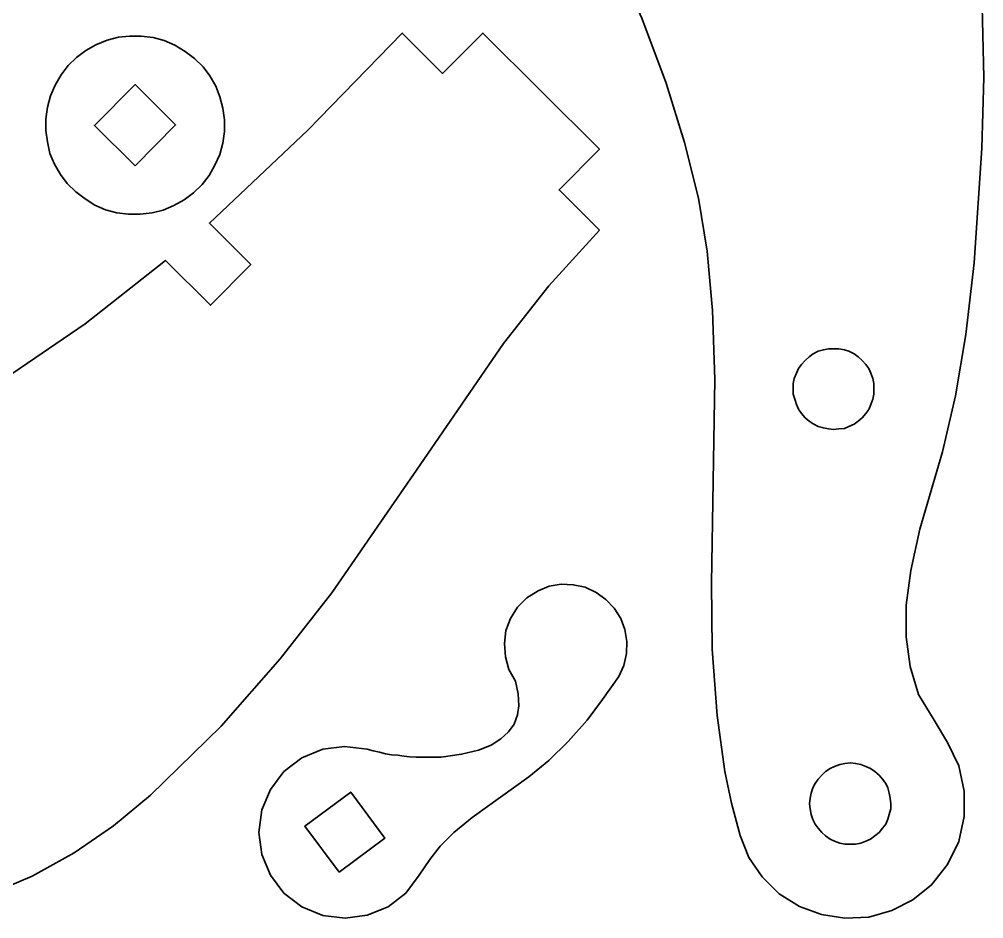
# Model space of a CAD drawing. Header units: centimetres. Extents: x -9.7 to 9.7, y -8.7 to 8.7.
# Drawn here: x 4.32 to 9.38, y -8.7 to -3.98 of the extents above; entities that cross this region are included whole.
import ezdxf

# ---------------------------------------------------------------- set-up
doc = ezdxf.new("R2010")
doc.units = ezdxf.units.CM
doc.header["$MEASUREMENT"] = 0
doc.layers.add('layer 1', color=7, linetype='Continuous')

msp = doc.modelspace()

# ---------------------------------------------------------------- linework, layer by layer
at = {"layer": 'layer 1', "color": 250, "lineweight": 35}
for points, knots in [([(7.9319, -5.19593), (7.9319, -5.19593), (7.88635, -4.91724), (7.88635, -4.91724), (7.88635, -4.91724), (7.88635, -4.91724), (7.81399, -4.62515), (7.81399, -4.62515), (7.81399, -4.62515), (7.81399, -4.62515), (7.71753, -4.31431), (7.71753, -4.31431), (7.71753, -4.31431), (7.71753, -4.31431), (7.5889, -3.97398), (7.5889, -3.97398), (7.5889, -3.97398), (7.5889, -3.97398), (7.4174, -3.59347), (7.4174, -3.59347), (7.4174, -3.59347), (7.4174, -3.59347), (7.20838, -3.18348), (7.20838, -3.18348), (7.20838, -3.18348), (7.20838, -3.18348), (6.93773, -2.69846), (6.93773, -2.69846), (6.93773, -2.69846), (6.93773, -2.69846), (6.61617, -2.17056), (6.61617, -2.17056), (6.61617, -2.17056), (6.61617, -2.17056), (6.81179, -1.97494), (6.81179, -1.97494), (6.81179, -1.97494), (6.81179, -1.97494), (6.59741, -1.76323), (6.59741, -1.76323), (6.59741, -1.76323), (6.59741, -1.76323), (6.45271, -1.90794), (6.45271, -1.90794), (6.45271, -1.90794), (6.45271, -1.90794), (6.375, -1.81951), (6.375, -1.81951), (6.375, -1.81951), (6.375, -1.81951), (6.29728, -1.72841), (6.29728, -1.72841), (6.29728, -1.72841), (6.29728, -1.72841), (6.21957, -1.64265), (6.21957, -1.64265), (6.21957, -1.64265), (6.21957, -1.64265), (6.1365, -1.55423), (6.1365, -1.55423), (6.1365, -1.55423), (6.1365, -1.55423), (6.05611, -1.46848), (6.05611, -1.46848), (6.05611, -1.46848), (6.05611, -1.46848), (5.97304, -1.3854), (5.97304, -1.3854), (5.97304, -1.3854), (5.97304, -1.3854), (5.88729, -1.30233), (5.88729, -1.30233), (5.88729, -1.30233), (5.88729, -1.30233), (5.80154, -1.21926), (5.80154, -1.21926), (5.80154, -1.21926), (5.80154, -1.21926), (5.71579, -1.13887), (5.71579, -1.13887), (5.71579, -1.13887), (5.71579, -1.13887), (5.62736, -1.05848), (5.62736, -1.05848), (5.62736, -1.05848), (5.62736, -1.05848), (5.53893, -0.98076), (5.53893, -0.98076), (5.53893, -0.98076), (5.53893, -0.98076), (5.44782, -0.90574), (5.44782, -0.90574), (5.44782, -0.90574), (5.44782, -0.90574), (5.6622, -0.69136), (5.6622, -0.69136), (5.6622, -0.69136), (5.6622, -0.69136), (5.44782, -0.47966), (5.44782, -0.47966), (5.44782, -0.47966), (5.44782, -0.47966), (5.74795, -0.17954), (5.74795, -0.17954), (5.74795, -0.17954), (5.74795, -0.17954), (5.95964, -0.39391), (5.95964, -0.39391), (5.95964, -0.39391), (5.95964, -0.39391), (6.17402, -0.17954), (6.17402, -0.17954), (6.17402, -0.17954), (6.17402, -0.17954), (6.23297, -0.24385), (6.23297, -0.24385), (6.23297, -0.24385), (6.23297, -0.24385), (6.29192, -0.30815), (6.29192, -0.30815), (6.29192, -0.30815), (6.29192, -0.30815), (6.35624, -0.36711), (6.35624, -0.36711), (6.35624, -0.36711), (6.35624, -0.36711), (6.42055, -0.42606), (6.42055, -0.42606), (6.42055, -0.42606), (6.42055, -0.42606), (6.48754, -0.48503), (6.48754, -0.48503), (6.48754, -0.48503), (6.48754, -0.48503), (6.55454, -0.53861), (6.55454, -0.53861), (6.55454, -0.53861), (6.55454, -0.53861), (6.62421, -0.5922), (6.62421, -0.5922), (6.62421, -0.5922), (6.62421, -0.5922), (6.69388, -0.64312), (6.69388, -0.64312), (6.69388, -0.64312), (6.69388, -0.64312), (6.76623, -0.69136), (6.76623, -0.69136), (6.76623, -0.69136), (6.76623, -0.69136), (6.84126, -0.7396), (6.84126, -0.7396), (6.84126, -0.7396), (6.84126, -0.7396), (6.91629, -0.78246), (6.91629, -0.78246), (6.91629, -0.78246), (6.91629, -0.78246), (6.99133, -0.82535), (6.99133, -0.82535), (6.99133, -0.82535), (6.99133, -0.82535), (7.14675, -0.90842), (7.14675, -0.90842), (7.14675, -0.90842), (7.14675, -0.90842), (7.3906, -1.0558), (7.3906, -1.0558), (7.3906, -1.0558), (7.3906, -1.0558), (7.5621, -1.18174), (7.5621, -1.18174), (7.5621, -1.18174), (7.5621, -1.18174), (9.09221, -2.71185), (9.09221, -2.71185), (9.09221, -2.71185), (9.09221, -2.71185), (9.17528, -2.90479), (9.17528, -2.90479), (9.17528, -2.90479), (9.17528, -2.90479), (9.24495, -3.1004), (9.24495, -3.1004), (9.24495, -3.1004), (9.24495, -3.1004), (9.30391, -3.3389), (9.30391, -3.3389), (9.30391, -3.3389), (9.30391, -3.3389), (9.34946, -3.60687), (9.34946, -3.60687), (9.34946, -3.60687), (9.34946, -3.60687), (9.37626, -3.91236), (9.37626, -3.91236), (9.37626, -3.91236), (9.37626, -3.91236), (9.3843, -4.28483), (9.3843, -4.28483), (9.3843, -4.28483), (9.3843, -4.28483), (9.37358, -4.65463), (9.37358, -4.65463), (9.37358, -4.65463), (9.37358, -4.65463), (9.33338, -5.25756), (9.33338, -5.25756), (9.33338, -5.25756), (9.33338, -5.25756), (9.29051, -5.63273), (9.29051, -5.63273), (9.29051, -5.63273), (9.29051, -5.63273), (9.23691, -5.95428), (9.23691, -5.95428), (9.23691, -5.95428), (9.23691, -5.95428), (9.16724, -6.24906), (9.16724, -6.24906), (9.16724, -6.24906), (9.16724, -6.24906), (9.04934, -6.65368), (9.04934, -6.65368), (9.04934, -6.65368), (9.04934, -6.65368), (9.0011, -6.87074), (9.0011, -6.87074), (9.0011, -6.87074), (9.0011, -6.87074), (8.97698, -7.05296), (8.97698, -7.05296), (8.97698, -7.05296), (8.97698, -7.05296), (8.97698, -7.2191), (8.97698, -7.2191), (8.97698, -7.2191), (8.97698, -7.2191), (8.99842, -7.37452), (8.99842, -7.37452), (8.99842, -7.37452), (8.99842, -7.37452), (9.0413, -7.52191), (9.0413, -7.52191), (9.0413, -7.52191), (9.0413, -7.52191), (9.12437, -7.65589), (9.12437, -7.65589), (9.12437, -7.65589), (9.12437, -7.65589), (9.19404, -7.7738), (9.19404, -7.7738), (9.19404, -7.7738), (9.19404, -7.7738), (9.25299, -7.89706), (9.25299, -7.89706), (9.25299, -7.89706), (9.25299, -7.89706), (9.28247, -8.02837), (9.28247, -8.02837), (9.28247, -8.02837), (9.28247, -8.02837), (9.28247, -8.16236), (9.28247, -8.16236), (9.28247, -8.16236), (9.28247, -8.16236), (9.25299, -8.29366), (9.25299, -8.29366), (9.25299, -8.29366), (9.25299, -8.29366), (9.19404, -8.41425), (9.19404, -8.41425), (9.19404, -8.41425), (9.19404, -8.41425), (9.11097, -8.52144), (9.11097, -8.52144), (9.11097, -8.52144), (9.11097, -8.52144), (9.01182, -8.59915), (9.01182, -8.59915), (9.01182, -8.59915), (9.01182, -8.59915), (8.90195, -8.65542), (8.90195, -8.65542), (8.90195, -8.65542), (8.90195, -8.65542), (8.78137, -8.69026), (8.78137, -8.69026), (8.78137, -8.69026), (8.78137, -8.69026), (8.65542, -8.69562), (8.65542, -8.69562), (8.65542, -8.69562), (8.65542, -8.69562), (8.53215, -8.67686), (8.53215, -8.67686), (8.53215, -8.67686), (8.53215, -8.67686), (8.41693, -8.63398), (8.41693, -8.63398), (8.41693, -8.63398), (8.41693, -8.63398), (8.30974, -8.56699), (8.30974, -8.56699), (8.30974, -8.56699), (8.30974, -8.56699), (8.22131, -8.47856), (8.22131, -8.47856), (8.22131, -8.47856), (8.22131, -8.47856), (8.15164, -8.37673), (8.15164, -8.37673), (8.15164, -8.37673), (8.15164, -8.37673), (8.10608, -8.2615), (8.10608, -8.2615), (8.10608, -8.2615), (8.10608, -8.2615), (8.06053, -8.09268), (8.06053, -8.09268), (8.06053, -8.09268), (8.06053, -8.09268), (8.02569, -7.92654), (8.02569, -7.92654), (8.02569, -7.92654), (8.02569, -7.92654), (7.9855, -7.63177), (7.9855, -7.63177), (7.9855, -7.63177), (7.9855, -7.63177), (7.9587, -7.28342), (7.9587, -7.28342), (7.9587, -7.28342), (7.9587, -7.28342), (7.95602, -6.93773), (7.95602, -6.93773), (7.95602, -6.93773), (7.95602, -6.93773), (7.9721, -5.86853), (7.9721, -5.86853), (7.9721, -5.86853), (7.9721, -5.86853), (7.96138, -5.50677), (7.96138, -5.50677), (7.96138, -5.50677), (7.96138, -5.50677), (7.9319, -5.19593), (7.9319, -5.19593)], [0, 0, 0, 0, 0.0113636, 0.0113636, 0.0113636, 0.0113636, 0.0227273, 0.0227273, 0.0227273, 0.0227273, 0.0340909, 0.0340909, 0.0340909, 0.0340909, 0.0454545, 0.0454545, 0.0454545, 0.0454545, 0.0568182, 0.0568182, 0.0568182, 0.0568182, 0.0681818, 0.0681818, 0.0681818, 0.0681818, 0.0795455, 0.0795455, 0.0795455, 0.0795455, 0.0909091, 0.0909091, 0.0909091, 0.0909091, 0.1022727, 0.1022727, 0.1022727, 0.1022727, 0.1136364, 0.1136364, 0.1136364, 0.1136364, 0.125, 0.125, 0.125, 0.125, 0.1363636, 0.1363636, 0.1363636, 0.1363636, 0.1477273, 0.1477273, 0.1477273, 0.1477273, 0.1590909, 0.1590909, 0.1590909, 0.1590909, 0.1704545, 0.1704545, 0.1704545, 0.1704545, 0.1818182, 0.1818182, 0.1818182, 0.1818182, 0.1931818, 0.1931818, 0.1931818, 0.1931818, 0.2045455, 0.2045455, 0.2045455, 0.2045455, 0.2159091, 0.2159091, 0.2159091, 0.2159091, 0.2272727, 0.2272727, 0.2272727, 0.2272727, 0.2386364, 0.2386364, 0.2386364, 0.2386364, 0.25, 0.25, 0.25, 0.25, 0.2613636, 0.2613636, 0.2613636, 0.2613636, 0.2727273, 0.2727273, 0.2727273, 0.2727273, 0.2840909, 0.2840909, 0.2840909, 0.2840909, 0.2954545, 0.2954545, 0.2954545, 0.2954545, 0.3068182, 0.3068182, 0.3068182, 0.3068182, 0.3181818, 0.3181818, 0.3181818, 0.3181818, 0.3295455, 0.3295455, 0.3295455, 0.3295455, 0.3409091, 0.3409091, 0.3409091, 0.3409091, 0.3522727, 0.3522727, 0.3522727, 0.3522727, 0.3636364, 0.3636364, 0.3636364, 0.3636364, 0.375, 0.375, 0.375, 0.375, 0.3863636, 0.3863636, 0.3863636, 0.3863636, 0.3977273, 0.3977273, 0.3977273, 0.3977273, 0.4090909, 0.4090909, 0.4090909, 0.4090909, 0.4204545, 0.4204545, 0.4204545, 0.4204545, 0.4318182, 0.4318182, 0.4318182, 0.4318182, 0.4431818, 0.4431818, 0.4431818, 0.4431818, 0.4545455, 0.4545455, 0.4545455, 0.4545455, 0.4659091, 0.4659091, 0.4659091, 0.4659091, 0.4772727, 0.4772727, 0.4772727, 0.4772727, 0.4886364, 0.4886364, 0.4886364, 0.4886364, 0.5, 0.5, 0.5, 0.5, 0.5113636, 0.5113636, 0.5113636, 0.5113636, 0.5227273, 0.5227273, 0.5227273, 0.5227273, 0.5340909, 0.5340909, 0.5340909, 0.5340909, 0.5454545, 0.5454545, 0.5454545, 0.5454545, 0.5568182, 0.5568182, 0.5568182, 0.5568182, 0.5681818, 0.5681818, 0.5681818, 0.5681818, 0.5795455, 0.5795455, 0.5795455, 0.5795455, 0.5909091, 0.5909091, 0.5909091, 0.5909091, 0.6022727, 0.6022727, 0.6022727, 0.6022727, 0.6136364, 0.6136364, 0.6136364, 0.6136364, 0.625, 0.625, 0.625, 0.625, 0.6363636, 0.6363636, 0.6363636, 0.6363636, 0.6477273, 0.6477273, 0.6477273, 0.6477273, 0.6590909, 0.6590909, 0.6590909, 0.6590909, 0.6704545, 0.6704545, 0.6704545, 0.6704545, 0.6818182, 0.6818182, 0.6818182, 0.6818182, 0.6931818, 0.6931818, 0.6931818, 0.6931818, 0.7045455, 0.7045455, 0.7045455, 0.7045455, 0.7159091, 0.7159091, 0.7159091, 0.7159091, 0.7272727, 0.7272727, 0.7272727, 0.7272727, 0.7386364, 0.7386364, 0.7386364, 0.7386364, 0.75, 0.75, 0.75, 0.75, 0.7613636, 0.7613636, 0.7613636, 0.7613636, 0.7727273, 0.7727273, 0.7727273, 0.7727273, 0.7840909, 0.7840909, 0.7840909, 0.7840909, 0.7954545, 0.7954545, 0.7954545, 0.7954545, 0.8068182, 0.8068182, 0.8068182, 0.8068182, 0.8181818, 0.8181818, 0.8181818, 0.8181818, 0.8295455, 0.8295455, 0.8295455, 0.8295455, 0.8409091, 0.8409091, 0.8409091, 0.8409091, 0.8522727, 0.8522727, 0.8522727, 0.8522727, 0.8636364, 0.8636364, 0.8636364, 0.8636364, 0.875, 0.875, 0.875, 0.875, 0.8863636, 0.8863636, 0.8863636, 0.8863636, 0.8977273, 0.8977273, 0.8977273, 0.8977273, 0.9090909, 0.9090909, 0.9090909, 0.9090909, 0.9204545, 0.9204545, 0.9204545, 0.9204545, 0.9318182, 0.9318182, 0.9318182, 0.9318182, 0.9431818, 0.9431818, 0.9431818, 0.9431818, 0.9545455, 0.9545455, 0.9545455, 0.9545455, 0.9659091, 0.9659091, 0.9659091, 0.9659091, 0.9772727, 0.9772727, 0.9772727, 0.9772727, 1, 1, 1, 1]), ([(0.44214, -6.81447), (0.44214, -6.81447), (0.9111, -6.75551), (0.9111, -6.75551), (0.9111, -6.75551), (0.9111, -6.75551), (1.38539, -6.7046), (1.38539, -6.7046), (1.38539, -6.7046), (1.38539, -6.7046), (1.85702, -6.651), (1.85702, -6.651), (1.85702, -6.651), (1.85702, -6.651), (2.33133, -6.57329), (2.33133, -6.57329), (2.33133, -6.57329), (2.33133, -6.57329), (2.90746, -6.43127), (2.90746, -6.43127), (2.90746, -6.43127), (2.90746, -6.43127), (3.21295, -6.33481), (3.21295, -6.33481), (3.21295, -6.33481), (3.21295, -6.33481), (3.53719, -6.21421), (3.53719, -6.21421), (3.53719, -6.21421), (3.53719, -6.21421), (3.92039, -6.04271), (3.92039, -6.04271), (3.92039, -6.04271), (3.92039, -6.04271), (4.28751, -5.83638), (4.28751, -5.83638), (4.28751, -5.83638), (4.28751, -5.83638), (4.66803, -5.57646), (4.66803, -5.57646), (4.66803, -5.57646), (4.66803, -5.57646), (5.08874, -5.24416), (5.08874, -5.24416), (5.08874, -5.24416), (5.08874, -5.24416), (5.32455, -5.47998), (5.32455, -5.47998), (5.32455, -5.47998), (5.32455, -5.47998), (5.53625, -5.2656), (5.53625, -5.2656), (5.53625, -5.2656), (5.53625, -5.2656), (5.31919, -5.04854), (5.31919, -5.04854), (5.31919, -5.04854), (5.31919, -5.04854), (5.83638, -4.56084), (5.83638, -4.56084), (5.83638, -4.56084), (5.83638, -4.56084), (6.33212, -4.0517), (6.33212, -4.0517), (6.33212, -4.0517), (6.33212, -4.0517), (6.54382, -4.26339), (6.54382, -4.26339), (6.54382, -4.26339), (6.54382, -4.26339), (6.75551, -4.0517), (6.75551, -4.0517), (6.75551, -4.0517), (6.75551, -4.0517), (7.36648, -4.65999), (7.36648, -4.65999), (7.36648, -4.65999), (7.36648, -4.65999), (7.15479, -4.87436), (7.15479, -4.87436), (7.15479, -4.87436), (7.15479, -4.87436), (7.36648, -5.08606), (7.36648, -5.08606), (7.36648, -5.08606), (7.36648, -5.08606), (7.10119, -5.37815), (7.10119, -5.37815), (7.10119, -5.37815), (7.10119, -5.37815), (6.8627, -5.68095), (6.8627, -5.68095), (6.8627, -5.68095), (6.8627, -5.68095), (6.42591, -6.31604), (6.42591, -6.31604), (6.42591, -6.31604), (6.42591, -6.31604), (5.96232, -6.98865), (5.96232, -6.98865), (5.96232, -6.98865), (5.96232, -6.98865), (5.69167, -7.33433), (5.69167, -7.33433), (5.69167, -7.33433), (5.69167, -7.33433), (5.38083, -7.68805), (5.38083, -7.68805), (5.38083, -7.68805), (5.38083, -7.68805), (5.01103, -8.04981), (5.01103, -8.04981), (5.01103, -8.04981), (5.01103, -8.04981), (4.81541, -8.21059), (4.81541, -8.21059), (4.81541, -8.21059), (4.81541, -8.21059), (4.60907, -8.35261), (4.60907, -8.35261), (4.60907, -8.35261), (4.60907, -8.35261), (4.38934, -8.47588), (4.38934, -8.47588), (4.38934, -8.47588), (4.38934, -8.47588), (4.15352, -8.57503), (4.15352, -8.57503), (4.15352, -8.57503), (4.15352, -8.57503), (3.89895, -8.64738), (3.89895, -8.64738), (3.89895, -8.64738), (3.89895, -8.64738), (3.62026, -8.68758), (3.62026, -8.68758), (3.62026, -8.68758), (3.62026, -8.68758), (3.36033, -8.6983), (3.36033, -8.6983), (3.36033, -8.6983), (3.36033, -8.6983), (3.11648, -8.6849), (3.11648, -8.6849), (3.11648, -8.6849), (3.11648, -8.6849), (2.88603, -8.65274), (2.88603, -8.65274), (2.88603, -8.65274), (2.88603, -8.65274), (2.66093, -8.60451), (2.66093, -8.60451), (2.66093, -8.60451), (2.66093, -8.60451), (2.21342, -8.47588), (2.21342, -8.47588), (2.21342, -8.47588), (2.21342, -8.47588), (1.74179, -8.32314), (1.74179, -8.32314), (1.74179, -8.32314), (1.74179, -8.32314), (0.99952, -8.08196), (0.99952, -8.08196), (0.99952, -8.08196), (0.99952, -8.08196), (0.64848, -8.00961), (0.64848, -8.00961), (0.64848, -8.00961), (0.64848, -8.00961), (0.5145, -7.99353), (0.5145, -7.99353), (0.5145, -7.99353), (0.5145, -7.99353), (0.39392, -7.99085), (0.39392, -7.99085), (0.39392, -7.99085), (0.39392, -7.99085), (0.276, -8.00961), (0.276, -8.00961), (0.276, -8.00961), (0.276, -8.00961), (0.15273, -8.04981), (0.15273, -8.04981), (0.15273, -8.04981), (0.15273, -8.04981), (-0.1581, -8.20523), (-0.1581, -8.20523), (-0.1581, -8.20523), (-0.1581, -8.20523), (-0.28405, -8.25347), (-0.28405, -8.25347), (-0.28405, -8.25347), (-0.28405, -8.25347), (-0.38052, -8.27758), (-0.38052, -8.27758), (-0.38052, -8.27758), (-0.38052, -8.27758), (-0.47967, -8.28026), (-0.47967, -8.28026), (-0.47967, -8.28026), (-0.47967, -8.28026), (-0.61365, -8.26686), (-0.61365, -8.26686), (-0.61365, -8.26686), (-0.61365, -8.26686), (-0.7396, -8.21059), (-0.7396, -8.21059), (-0.7396, -8.21059), (-0.7396, -8.21059), (-0.82535, -8.157), (-0.82535, -8.157), (-0.82535, -8.157), (-0.82535, -8.157), (-0.8977, -8.08732), (-0.8977, -8.08732), (-0.8977, -8.08732), (-0.8977, -8.08732), (-0.98345, -7.98014), (-0.98345, -7.98014), (-0.98345, -7.98014), (-0.98345, -7.98014), (-1.03168, -7.84883), (-1.03168, -7.84883), (-1.03168, -7.84883), (-1.03168, -7.84883), (-1.05312, -7.747), (-1.05312, -7.747), (-1.05312, -7.747), (-1.05312, -7.747), (-1.05312, -7.64517), (-1.05312, -7.64517), (-1.05312, -7.64517), (-1.05312, -7.64517), (-1.03436, -7.50583), (-1.03436, -7.50583), (-1.03436, -7.50583), (-1.03436, -7.50583), (-0.95397, -7.35041), (-0.95397, -7.35041), (-0.95397, -7.35041), (-0.95397, -7.35041), (-0.8709, -7.25394), (-0.8709, -7.25394), (-0.8709, -7.25394), (-0.8709, -7.25394), (-0.75568, -7.16819), (-0.75568, -7.16819), (-0.75568, -7.16819), (-0.75568, -7.16819), (-0.63241, -7.10387), (-0.63241, -7.10387), (-0.63241, -7.10387), (-0.63241, -7.10387), (-0.37516, -7.00205), (-0.37516, -7.00205), (-0.37516, -7.00205), (-0.37516, -7.00205), (-0.10451, -6.92165), (-0.10451, -6.92165), (-0.10451, -6.92165), (-0.10451, -6.92165), (0.16613, -6.86002), (0.16613, -6.86002), (0.16613, -6.86002), (0.16613, -6.86002), (0.44214, -6.81447), (0.44214, -6.81447)], [0, 0, 0, 0, 0.0147059, 0.0147059, 0.0147059, 0.0147059, 0.0294118, 0.0294118, 0.0294118, 0.0294118, 0.0441176, 0.0441176, 0.0441176, 0.0441176, 0.0588235, 0.0588235, 0.0588235, 0.0588235, 0.0735294, 0.0735294, 0.0735294, 0.0735294, 0.0882353, 0.0882353, 0.0882353, 0.0882353, 0.1029412, 0.1029412, 0.1029412, 0.1029412, 0.1176471, 0.1176471, 0.1176471, 0.1176471, 0.1323529, 0.1323529, 0.1323529, 0.1323529, 0.1470588, 0.1470588, 0.1470588, 0.1470588, 0.1617647, 0.1617647, 0.1617647, 0.1617647, 0.1764706, 0.1764706, 0.1764706, 0.1764706, 0.1911765, 0.1911765, 0.1911765, 0.1911765, 0.2058824, 0.2058824, 0.2058824, 0.2058824, 0.2205882, 0.2205882, 0.2205882, 0.2205882, 0.2352941, 0.2352941, 0.2352941, 0.2352941, 0.25, 0.25, 0.25, 0.25, 0.2647059, 0.2647059, 0.2647059, 0.2647059, 0.2794118, 0.2794118, 0.2794118, 0.2794118, 0.2941176, 0.2941176, 0.2941176, 0.2941176, 0.3088235, 0.3088235, 0.3088235, 0.3088235, 0.3235294, 0.3235294, 0.3235294, 0.3235294, 0.3382353, 0.3382353, 0.3382353, 0.3382353, 0.3529412, 0.3529412, 0.3529412, 0.3529412, 0.3676471, 0.3676471, 0.3676471, 0.3676471, 0.3823529, 0.3823529, 0.3823529, 0.3823529, 0.3970588, 0.3970588, 0.3970588, 0.3970588, 0.4117647, 0.4117647, 0.4117647, 0.4117647, 0.4264706, 0.4264706, 0.4264706, 0.4264706, 0.4411765, 0.4411765, 0.4411765, 0.4411765, 0.4558824, 0.4558824, 0.4558824, 0.4558824, 0.4705882, 0.4705882, 0.4705882, 0.4705882, 0.4852941, 0.4852941, 0.4852941, 0.4852941, 0.5, 0.5, 0.5, 0.5, 0.5147059, 0.5147059, 0.5147059, 0.5147059, 0.5294118, 0.5294118, 0.5294118, 0.5294118, 0.5441176, 0.5441176, 0.5441176, 0.5441176, 0.5588235, 0.5588235, 0.5588235, 0.5588235, 0.5735294, 0.5735294, 0.5735294, 0.5735294, 0.5882353, 0.5882353, 0.5882353, 0.5882353, 0.6029412, 0.6029412, 0.6029412, 0.6029412, 0.6176471, 0.6176471, 0.6176471, 0.6176471, 0.6323529, 0.6323529, 0.6323529, 0.6323529, 0.6470588, 0.6470588, 0.6470588, 0.6470588, 0.6617647, 0.6617647, 0.6617647, 0.6617647, 0.6764706, 0.6764706, 0.6764706, 0.6764706, 0.6911765, 0.6911765, 0.6911765, 0.6911765, 0.7058824, 0.7058824, 0.7058824, 0.7058824, 0.7205882, 0.7205882, 0.7205882, 0.7205882, 0.7352941, 0.7352941, 0.7352941, 0.7352941, 0.75, 0.75, 0.75, 0.75, 0.7647059, 0.7647059, 0.7647059, 0.7647059, 0.7794118, 0.7794118, 0.7794118, 0.7794118, 0.7941176, 0.7941176, 0.7941176, 0.7941176, 0.8088235, 0.8088235, 0.8088235, 0.8088235, 0.8235294, 0.8235294, 0.8235294, 0.8235294, 0.8382353, 0.8382353, 0.8382353, 0.8382353, 0.8529412, 0.8529412, 0.8529412, 0.8529412, 0.8676471, 0.8676471, 0.8676471, 0.8676471, 0.8823529, 0.8823529, 0.8823529, 0.8823529, 0.8970588, 0.8970588, 0.8970588, 0.8970588, 0.9117647, 0.9117647, 0.9117647, 0.9117647, 0.9264706, 0.9264706, 0.9264706, 0.9264706, 0.9411765, 0.9411765, 0.9411765, 0.9411765, 0.9558824, 0.9558824, 0.9558824, 0.9558824, 0.9705882, 0.9705882, 0.9705882, 0.9705882, 1, 1, 1, 1]), ([(5.39074, -4.44489), (5.39074, -4.44489), (5.39878, -4.50653), (5.39878, -4.50653), (5.39878, -4.50653), (5.39878, -4.50653), (5.39878, -4.56816), (5.39878, -4.56816), (5.39878, -4.56816), (5.39878, -4.56816), (5.39074, -4.62979), (5.39074, -4.62979), (5.39074, -4.62979), (5.39074, -4.62979), (5.37467, -4.68875), (5.37467, -4.68875), (5.37467, -4.68875), (5.37467, -4.68875), (5.34787, -4.74502), (5.34787, -4.74502), (5.34787, -4.74502), (5.34787, -4.74502), (5.31839, -4.79861), (5.31839, -4.79861), (5.31839, -4.79861), (5.31839, -4.79861), (5.28088, -4.84685), (5.28088, -4.84685), (5.28088, -4.84685), (5.28088, -4.84685), (5.23532, -4.88972), (5.23532, -4.88972), (5.23532, -4.88972), (5.23532, -4.88972), (5.18709, -4.92724), (5.18709, -4.92724), (5.18709, -4.92724), (5.18709, -4.92724), (5.13349, -4.95672), (5.13349, -4.95672), (5.13349, -4.95672), (5.13349, -4.95672), (5.07722, -4.98083), (5.07722, -4.98083), (5.07722, -4.98083), (5.07722, -4.98083), (5.01827, -4.99423), (5.01827, -4.99423), (5.01827, -4.99423), (5.01827, -4.99423), (4.95663, -5.00227), (4.95663, -5.00227), (4.95663, -5.00227), (4.95663, -5.00227), (4.895, -5.00227), (4.895, -5.00227), (4.895, -5.00227), (4.895, -5.00227), (4.83337, -4.99423), (4.83337, -4.99423), (4.83337, -4.99423), (4.83337, -4.99423), (4.77441, -4.97815), (4.77441, -4.97815), (4.77441, -4.97815), (4.77441, -4.97815), (4.71814, -4.95404), (4.71814, -4.95404), (4.71814, -4.95404), (4.71814, -4.95404), (4.66722, -4.92188), (4.66722, -4.92188), (4.66722, -4.92188), (4.66722, -4.92188), (4.61899, -4.88436), (4.61899, -4.88436), (4.61899, -4.88436), (4.61899, -4.88436), (4.57344, -4.84149), (4.57344, -4.84149), (4.57344, -4.84149), (4.57344, -4.84149), (4.5386, -4.79326), (4.5386, -4.79326), (4.5386, -4.79326), (4.5386, -4.79326), (4.50644, -4.73966), (4.50644, -4.73966), (4.50644, -4.73966), (4.50644, -4.73966), (4.48233, -4.68339), (4.48233, -4.68339), (4.48233, -4.68339), (4.48233, -4.68339), (4.46893, -4.62175), (4.46893, -4.62175), (4.46893, -4.62175), (4.46893, -4.62175), (4.46089, -4.5628), (4.46089, -4.5628), (4.46089, -4.5628), (4.46089, -4.5628), (4.46089, -4.50117), (4.46089, -4.50117), (4.46089, -4.50117), (4.46089, -4.50117), (4.46893, -4.43953), (4.46893, -4.43953), (4.46893, -4.43953), (4.46893, -4.43953), (4.48501, -4.38058), (4.48501, -4.38058), (4.48501, -4.38058), (4.48501, -4.38058), (4.50912, -4.32431), (4.50912, -4.32431), (4.50912, -4.32431), (4.50912, -4.32431), (4.54128, -4.27071), (4.54128, -4.27071), (4.54128, -4.27071), (4.54128, -4.27071), (4.57879, -4.22248), (4.57879, -4.22248), (4.57879, -4.22248), (4.57879, -4.22248), (4.62167, -4.1796), (4.62167, -4.1796), (4.62167, -4.1796), (4.62167, -4.1796), (4.6699, -4.14209), (4.6699, -4.14209), (4.6699, -4.14209), (4.6699, -4.14209), (4.7235, -4.11261), (4.7235, -4.11261), (4.7235, -4.11261), (4.7235, -4.11261), (4.78245, -4.08849), (4.78245, -4.08849), (4.78245, -4.08849), (4.78245, -4.08849), (4.84141, -4.07242), (4.84141, -4.07242), (4.84141, -4.07242), (4.84141, -4.07242), (4.90036, -4.06706), (4.90036, -4.06706), (4.90036, -4.06706), (4.90036, -4.06706), (4.96199, -4.06706), (4.96199, -4.06706), (4.96199, -4.06706), (4.96199, -4.06706), (5.02362, -4.0751), (5.02362, -4.0751), (5.02362, -4.0751), (5.02362, -4.0751), (5.08258, -4.09117), (5.08258, -4.09117), (5.08258, -4.09117), (5.08258, -4.09117), (5.13885, -4.11529), (5.13885, -4.11529), (5.13885, -4.11529), (5.13885, -4.11529), (5.19245, -4.14745), (5.19245, -4.14745), (5.19245, -4.14745), (5.19245, -4.14745), (5.24068, -4.18496), (5.24068, -4.18496), (5.24068, -4.18496), (5.24068, -4.18496), (5.28624, -4.22784), (5.28624, -4.22784), (5.28624, -4.22784), (5.28624, -4.22784), (5.32107, -4.27607), (5.32107, -4.27607), (5.32107, -4.27607), (5.32107, -4.27607), (5.35323, -4.32967), (5.35323, -4.32967), (5.35323, -4.32967), (5.35323, -4.32967), (5.37467, -4.38594), (5.37467, -4.38594), (5.37467, -4.38594), (5.37467, -4.38594), (5.39074, -4.44489), (5.39074, -4.44489)], [0, 0, 0, 0, 0.0204082, 0.0204082, 0.0204082, 0.0204082, 0.0408163, 0.0408163, 0.0408163, 0.0408163, 0.0612245, 0.0612245, 0.0612245, 0.0612245, 0.0816327, 0.0816327, 0.0816327, 0.0816327, 0.1020408, 0.1020408, 0.1020408, 0.1020408, 0.122449, 0.122449, 0.122449, 0.122449, 0.1428571, 0.1428571, 0.1428571, 0.1428571, 0.1632653, 0.1632653, 0.1632653, 0.1632653, 0.1836735, 0.1836735, 0.1836735, 0.1836735, 0.2040816, 0.2040816, 0.2040816, 0.2040816, 0.2244898, 0.2244898, 0.2244898, 0.2244898, 0.244898, 0.244898, 0.244898, 0.244898, 0.2653061, 0.2653061, 0.2653061, 0.2653061, 0.2857143, 0.2857143, 0.2857143, 0.2857143, 0.3061224, 0.3061224, 0.3061224, 0.3061224, 0.3265306, 0.3265306, 0.3265306, 0.3265306, 0.3469388, 0.3469388, 0.3469388, 0.3469388, 0.3673469, 0.3673469, 0.3673469, 0.3673469, 0.3877551, 0.3877551, 0.3877551, 0.3877551, 0.4081633, 0.4081633, 0.4081633, 0.4081633, 0.4285714, 0.4285714, 0.4285714, 0.4285714, 0.4489796, 0.4489796, 0.4489796, 0.4489796, 0.4693878, 0.4693878, 0.4693878, 0.4693878, 0.4897959, 0.4897959, 0.4897959, 0.4897959, 0.5102041, 0.5102041, 0.5102041, 0.5102041, 0.5306122, 0.5306122, 0.5306122, 0.5306122, 0.5510204, 0.5510204, 0.5510204, 0.5510204, 0.5714286, 0.5714286, 0.5714286, 0.5714286, 0.5918367, 0.5918367, 0.5918367, 0.5918367, 0.6122449, 0.6122449, 0.6122449, 0.6122449, 0.6326531, 0.6326531, 0.6326531, 0.6326531, 0.6530612, 0.6530612, 0.6530612, 0.6530612, 0.6734694, 0.6734694, 0.6734694, 0.6734694, 0.6938776, 0.6938776, 0.6938776, 0.6938776, 0.7142857, 0.7142857, 0.7142857, 0.7142857, 0.7346939, 0.7346939, 0.7346939, 0.7346939, 0.755102, 0.755102, 0.755102, 0.755102, 0.7755102, 0.7755102, 0.7755102, 0.7755102, 0.7959184, 0.7959184, 0.7959184, 0.7959184, 0.8163265, 0.8163265, 0.8163265, 0.8163265, 0.8367347, 0.8367347, 0.8367347, 0.8367347, 0.8571429, 0.8571429, 0.8571429, 0.8571429, 0.877551, 0.877551, 0.877551, 0.877551, 0.8979592, 0.8979592, 0.8979592, 0.8979592, 0.9183673, 0.9183673, 0.9183673, 0.9183673, 0.9387755, 0.9387755, 0.9387755, 0.9387755, 0.9591837, 0.9591837, 0.9591837, 0.9591837, 1, 1, 1, 1]), ([(4.92984, -4.7477), (4.92984, -4.7477), (5.14153, -4.53332), (5.14153, -4.53332), (5.14153, -4.53332), (5.14153, -4.53332), (4.92984, -4.32163), (4.92984, -4.32163), (4.92984, -4.32163), (4.92984, -4.32163), (4.71546, -4.536), (4.71546, -4.536), (4.71546, -4.536), (4.71546, -4.536), (4.92984, -4.7477), (4.92984, -4.7477)], [0, 0, 0, 0, 0.2, 0.2, 0.2, 0.2, 0.4, 0.4, 0.4, 0.4, 0.6, 0.6, 0.6, 0.6, 1, 1, 1, 1]), ([(8.8028, -5.86317), (8.8028, -5.86317), (8.79208, -5.83638), (8.79208, -5.83638), (8.79208, -5.83638), (8.79208, -5.83638), (8.78137, -5.81226), (8.78137, -5.81226), (8.78137, -5.81226), (8.78137, -5.81226), (8.76529, -5.79082), (8.76529, -5.79082), (8.76529, -5.79082), (8.76529, -5.79082), (8.74653, -5.76939), (8.74653, -5.76939), (8.74653, -5.76939), (8.74653, -5.76939), (8.72509, -5.75063), (8.72509, -5.75063), (8.72509, -5.75063), (8.72509, -5.75063), (8.70365, -5.73455), (8.70365, -5.73455), (8.70365, -5.73455), (8.70365, -5.73455), (8.67686, -5.72116), (8.67686, -5.72116), (8.67686, -5.72116), (8.67686, -5.72116), (8.65274, -5.71312), (8.65274, -5.71312), (8.65274, -5.71312), (8.65274, -5.71312), (8.62326, -5.70775), (8.62326, -5.70775), (8.62326, -5.70775), (8.62326, -5.70775), (8.59647, -5.70775), (8.59647, -5.70775), (8.59647, -5.70775), (8.59647, -5.70775), (8.56967, -5.70775), (8.56967, -5.70775), (8.56967, -5.70775), (8.56967, -5.70775), (8.54287, -5.71312), (8.54287, -5.71312), (8.54287, -5.71312), (8.54287, -5.71312), (8.51608, -5.72116), (8.51608, -5.72116), (8.51608, -5.72116), (8.51608, -5.72116), (8.48928, -5.73455), (8.48928, -5.73455), (8.48928, -5.73455), (8.48928, -5.73455), (8.46784, -5.75063), (8.46784, -5.75063), (8.46784, -5.75063), (8.46784, -5.75063), (8.4464, -5.76939), (8.4464, -5.76939), (8.4464, -5.76939), (8.4464, -5.76939), (8.42765, -5.79082), (8.42765, -5.79082), (8.42765, -5.79082), (8.42765, -5.79082), (8.41157, -5.81226), (8.41157, -5.81226), (8.41157, -5.81226), (8.41157, -5.81226), (8.40085, -5.83638), (8.40085, -5.83638), (8.40085, -5.83638), (8.40085, -5.83638), (8.39013, -5.86317), (8.39013, -5.86317), (8.39013, -5.86317), (8.39013, -5.86317), (8.38477, -5.88997), (8.38477, -5.88997), (8.38477, -5.88997), (8.38477, -5.88997), (8.38477, -5.91945), (8.38477, -5.91945), (8.38477, -5.91945), (8.38477, -5.91945), (8.38477, -5.94624), (8.38477, -5.94624), (8.38477, -5.94624), (8.38477, -5.94624), (8.39281, -5.97304), (8.39281, -5.97304), (8.39281, -5.97304), (8.39281, -5.97304), (8.40085, -5.99985), (8.40085, -5.99985), (8.40085, -5.99985), (8.40085, -5.99985), (8.41157, -6.02397), (8.41157, -6.02397), (8.41157, -6.02397), (8.41157, -6.02397), (8.42765, -6.04807), (8.42765, -6.04807), (8.42765, -6.04807), (8.42765, -6.04807), (8.4464, -6.06951), (8.4464, -6.06951), (8.4464, -6.06951), (8.4464, -6.06951), (8.46784, -6.08827), (8.46784, -6.08827), (8.46784, -6.08827), (8.46784, -6.08827), (8.48928, -6.10167), (8.48928, -6.10167), (8.48928, -6.10167), (8.48928, -6.10167), (8.51608, -6.11506), (8.51608, -6.11506), (8.51608, -6.11506), (8.51608, -6.11506), (8.54287, -6.1231), (8.54287, -6.1231), (8.54287, -6.1231), (8.54287, -6.1231), (8.56967, -6.12846), (8.56967, -6.12846), (8.56967, -6.12846), (8.56967, -6.12846), (8.59647, -6.13114), (8.59647, -6.13114), (8.59647, -6.13114), (8.59647, -6.13114), (8.62326, -6.12846), (8.62326, -6.12846), (8.62326, -6.12846), (8.62326, -6.12846), (8.65274, -6.12578), (8.65274, -6.12578), (8.65274, -6.12578), (8.65274, -6.12578), (8.67686, -6.11506), (8.67686, -6.11506), (8.67686, -6.11506), (8.67686, -6.11506), (8.70365, -6.10435), (8.70365, -6.10435), (8.70365, -6.10435), (8.70365, -6.10435), (8.72509, -6.08827), (8.72509, -6.08827), (8.72509, -6.08827), (8.72509, -6.08827), (8.74653, -6.06951), (8.74653, -6.06951), (8.74653, -6.06951), (8.74653, -6.06951), (8.76529, -6.04807), (8.76529, -6.04807), (8.76529, -6.04807), (8.76529, -6.04807), (8.78137, -6.02665), (8.78137, -6.02665), (8.78137, -6.02665), (8.78137, -6.02665), (8.79208, -5.99985), (8.79208, -5.99985), (8.79208, -5.99985), (8.79208, -5.99985), (8.8028, -5.97304), (8.8028, -5.97304), (8.8028, -5.97304), (8.8028, -5.97304), (8.80816, -5.94624), (8.80816, -5.94624), (8.80816, -5.94624), (8.80816, -5.94624), (8.80816, -5.91945), (8.80816, -5.91945), (8.80816, -5.91945), (8.80816, -5.91945), (8.80816, -5.88997), (8.80816, -5.88997), (8.80816, -5.88997), (8.80816, -5.88997), (8.8028, -5.86317), (8.8028, -5.86317)], [0, 0, 0, 0, 0.0204082, 0.0204082, 0.0204082, 0.0204082, 0.0408163, 0.0408163, 0.0408163, 0.0408163, 0.0612245, 0.0612245, 0.0612245, 0.0612245, 0.0816327, 0.0816327, 0.0816327, 0.0816327, 0.1020408, 0.1020408, 0.1020408, 0.1020408, 0.122449, 0.122449, 0.122449, 0.122449, 0.1428571, 0.1428571, 0.1428571, 0.1428571, 0.1632653, 0.1632653, 0.1632653, 0.1632653, 0.1836735, 0.1836735, 0.1836735, 0.1836735, 0.2040816, 0.2040816, 0.2040816, 0.2040816, 0.2244898, 0.2244898, 0.2244898, 0.2244898, 0.244898, 0.244898, 0.244898, 0.244898, 0.2653061, 0.2653061, 0.2653061, 0.2653061, 0.2857143, 0.2857143, 0.2857143, 0.2857143, 0.3061224, 0.3061224, 0.3061224, 0.3061224, 0.3265306, 0.3265306, 0.3265306, 0.3265306, 0.3469388, 0.3469388, 0.3469388, 0.3469388, 0.3673469, 0.3673469, 0.3673469, 0.3673469, 0.3877551, 0.3877551, 0.3877551, 0.3877551, 0.4081633, 0.4081633, 0.4081633, 0.4081633, 0.4285714, 0.4285714, 0.4285714, 0.4285714, 0.4489796, 0.4489796, 0.4489796, 0.4489796, 0.4693878, 0.4693878, 0.4693878, 0.4693878, 0.4897959, 0.4897959, 0.4897959, 0.4897959, 0.5102041, 0.5102041, 0.5102041, 0.5102041, 0.5306122, 0.5306122, 0.5306122, 0.5306122, 0.5510204, 0.5510204, 0.5510204, 0.5510204, 0.5714286, 0.5714286, 0.5714286, 0.5714286, 0.5918367, 0.5918367, 0.5918367, 0.5918367, 0.6122449, 0.6122449, 0.6122449, 0.6122449, 0.6326531, 0.6326531, 0.6326531, 0.6326531, 0.6530612, 0.6530612, 0.6530612, 0.6530612, 0.6734694, 0.6734694, 0.6734694, 0.6734694, 0.6938776, 0.6938776, 0.6938776, 0.6938776, 0.7142857, 0.7142857, 0.7142857, 0.7142857, 0.7346939, 0.7346939, 0.7346939, 0.7346939, 0.755102, 0.755102, 0.755102, 0.755102, 0.7755102, 0.7755102, 0.7755102, 0.7755102, 0.7959184, 0.7959184, 0.7959184, 0.7959184, 0.8163265, 0.8163265, 0.8163265, 0.8163265, 0.8367347, 0.8367347, 0.8367347, 0.8367347, 0.8571429, 0.8571429, 0.8571429, 0.8571429, 0.877551, 0.877551, 0.877551, 0.877551, 0.8979592, 0.8979592, 0.8979592, 0.8979592, 0.9183673, 0.9183673, 0.9183673, 0.9183673, 0.9387755, 0.9387755, 0.9387755, 0.9387755, 0.9591837, 0.9591837, 0.9591837, 0.9591837, 1, 1, 1, 1]), ([(6.42055, -8.47052), (6.42055, -8.47052), (6.35088, -8.56431), (6.35088, -8.56431), (6.35088, -8.56431), (6.35088, -8.56431), (6.25709, -8.63666), (6.25709, -8.63666), (6.25709, -8.63666), (6.25709, -8.63666), (6.14722, -8.67954), (6.14722, -8.67954), (6.14722, -8.67954), (6.14722, -8.67954), (6.03199, -8.69562), (6.03199, -8.69562), (6.03199, -8.69562), (6.03199, -8.69562), (5.91409, -8.68222), (5.91409, -8.68222), (5.91409, -8.68222), (5.91409, -8.68222), (5.80422, -8.63666), (5.80422, -8.63666), (5.80422, -8.63666), (5.80422, -8.63666), (5.71043, -8.56431), (5.71043, -8.56431), (5.71043, -8.56431), (5.71043, -8.56431), (5.64076, -8.47052), (5.64076, -8.47052), (5.64076, -8.47052), (5.64076, -8.47052), (5.5952, -8.36065), (5.5952, -8.36065), (5.5952, -8.36065), (5.5952, -8.36065), (5.57912, -8.24543), (5.57912, -8.24543), (5.57912, -8.24543), (5.57912, -8.24543), (5.5952, -8.12752), (5.5952, -8.12752), (5.5952, -8.12752), (5.5952, -8.12752), (5.64076, -8.02033), (5.64076, -8.02033), (5.64076, -8.02033), (5.64076, -8.02033), (5.71043, -7.92654), (5.71043, -7.92654), (5.71043, -7.92654), (5.71043, -7.92654), (5.80422, -7.85419), (5.80422, -7.85419), (5.80422, -7.85419), (5.80422, -7.85419), (5.91409, -7.80863), (5.91409, -7.80863), (5.91409, -7.80863), (5.91409, -7.80863), (6.02931, -7.79524), (6.02931, -7.79524), (6.02931, -7.79524), (6.02931, -7.79524), (6.14722, -7.80863), (6.14722, -7.80863), (6.14722, -7.80863), (6.14722, -7.80863), (6.17938, -7.81667), (6.17938, -7.81667), (6.17938, -7.81667), (6.17938, -7.81667), (6.21153, -7.82471), (6.21153, -7.82471), (6.21153, -7.82471), (6.21153, -7.82471), (6.24369, -7.83275), (6.24369, -7.83275), (6.24369, -7.83275), (6.24369, -7.83275), (6.27585, -7.83811), (6.27585, -7.83811), (6.27585, -7.83811), (6.27585, -7.83811), (6.308, -7.84079), (6.308, -7.84079), (6.308, -7.84079), (6.308, -7.84079), (6.34016, -7.84615), (6.34016, -7.84615), (6.34016, -7.84615), (6.34016, -7.84615), (6.37232, -7.84883), (6.37232, -7.84883), (6.37232, -7.84883), (6.37232, -7.84883), (6.40447, -7.85151), (6.40447, -7.85151), (6.40447, -7.85151), (6.40447, -7.85151), (6.43931, -7.85151), (6.43931, -7.85151), (6.43931, -7.85151), (6.43931, -7.85151), (6.47146, -7.85151), (6.47146, -7.85151), (6.47146, -7.85151), (6.47146, -7.85151), (6.50362, -7.85151), (6.50362, -7.85151), (6.50362, -7.85151), (6.50362, -7.85151), (6.53578, -7.85151), (6.53578, -7.85151), (6.53578, -7.85151), (6.53578, -7.85151), (6.64297, -7.83543), (6.64297, -7.83543), (6.64297, -7.83543), (6.64297, -7.83543), (6.7314, -7.81399), (6.7314, -7.81399), (6.7314, -7.81399), (6.7314, -7.81399), (6.79839, -7.7872), (6.79839, -7.7872), (6.79839, -7.7872), (6.79839, -7.7872), (6.8493, -7.75504), (6.8493, -7.75504), (6.8493, -7.75504), (6.8493, -7.75504), (6.8895, -7.71753), (6.8895, -7.71753), (6.8895, -7.71753), (6.8895, -7.71753), (6.91897, -7.67733), (6.91897, -7.67733), (6.91897, -7.67733), (6.91897, -7.67733), (6.93773, -7.62909), (6.93773, -7.62909), (6.93773, -7.62909), (6.93773, -7.62909), (6.94309, -7.58086), (6.94309, -7.58086), (6.94309, -7.58086), (6.94309, -7.58086), (6.94041, -7.51923), (6.94041, -7.51923), (6.94041, -7.51923), (6.94041, -7.51923), (6.92701, -7.45223), (6.92701, -7.45223), (6.92701, -7.45223), (6.92701, -7.45223), (6.89218, -7.3906), (6.89218, -7.3906), (6.89218, -7.3906), (6.89218, -7.3906), (6.87342, -7.32361), (6.87342, -7.32361), (6.87342, -7.32361), (6.87342, -7.32361), (6.86806, -7.25394), (6.86806, -7.25394), (6.86806, -7.25394), (6.86806, -7.25394), (6.8761, -7.18694), (6.8761, -7.18694), (6.8761, -7.18694), (6.8761, -7.18694), (6.90022, -7.12263), (6.90022, -7.12263), (6.90022, -7.12263), (6.90022, -7.12263), (6.93773, -7.06368), (6.93773, -7.06368), (6.93773, -7.06368), (6.93773, -7.06368), (6.98597, -7.01544), (6.98597, -7.01544), (6.98597, -7.01544), (6.98597, -7.01544), (7.04492, -6.97793), (7.04492, -6.97793), (7.04492, -6.97793), (7.04492, -6.97793), (7.10387, -6.95381), (7.10387, -6.95381), (7.10387, -6.95381), (7.10387, -6.95381), (7.16551, -6.94309), (7.16551, -6.94309), (7.16551, -6.94309), (7.16551, -6.94309), (7.22982, -6.94577), (7.22982, -6.94577), (7.22982, -6.94577), (7.22982, -6.94577), (7.29145, -6.95917), (7.29145, -6.95917), (7.29145, -6.95917), (7.29145, -6.95917), (7.35041, -6.98597), (7.35041, -6.98597), (7.35041, -6.98597), (7.35041, -6.98597), (7.40132, -7.02348), (7.40132, -7.02348), (7.40132, -7.02348), (7.40132, -7.02348), (7.4442, -7.06904), (7.4442, -7.06904), (7.4442, -7.06904), (7.4442, -7.06904), (7.47903, -7.12263), (7.47903, -7.12263), (7.47903, -7.12263), (7.47903, -7.12263), (7.50047, -7.18159), (7.50047, -7.18159), (7.50047, -7.18159), (7.50047, -7.18159), (7.51119, -7.24322), (7.51119, -7.24322), (7.51119, -7.24322), (7.51119, -7.24322), (7.50851, -7.30753), (7.50851, -7.30753), (7.50851, -7.30753), (7.50851, -7.30753), (7.49511, -7.36916), (7.49511, -7.36916), (7.49511, -7.36916), (7.49511, -7.36916), (7.46831, -7.42812), (7.46831, -7.42812), (7.46831, -7.42812), (7.46831, -7.42812), (7.38256, -7.5487), (7.38256, -7.5487), (7.38256, -7.5487), (7.38256, -7.5487), (7.30217, -7.65589), (7.30217, -7.65589), (7.30217, -7.65589), (7.30217, -7.65589), (7.20302, -7.76844), (7.20302, -7.76844), (7.20302, -7.76844), (7.20302, -7.76844), (7.10119, -7.86759), (7.10119, -7.86759), (7.10119, -7.86759), (7.10119, -7.86759), (6.99669, -7.95334), (6.99669, -7.95334), (6.99669, -7.95334), (6.99669, -7.95334), (6.69924, -8.16771), (6.69924, -8.16771), (6.69924, -8.16771), (6.69924, -8.16771), (6.60277, -8.24543), (6.60277, -8.24543), (6.60277, -8.24543), (6.60277, -8.24543), (6.53042, -8.31778), (6.53042, -8.31778), (6.53042, -8.31778), (6.53042, -8.31778), (6.47682, -8.38745), (6.47682, -8.38745), (6.47682, -8.38745), (6.47682, -8.38745), (6.42055, -8.47052), (6.42055, -8.47052)], [0, 0, 0, 0, 0.0140845, 0.0140845, 0.0140845, 0.0140845, 0.028169, 0.028169, 0.028169, 0.028169, 0.0422535, 0.0422535, 0.0422535, 0.0422535, 0.056338, 0.056338, 0.056338, 0.056338, 0.0704225, 0.0704225, 0.0704225, 0.0704225, 0.084507, 0.084507, 0.084507, 0.084507, 0.0985915, 0.0985915, 0.0985915, 0.0985915, 0.1126761, 0.1126761, 0.1126761, 0.1126761, 0.1267606, 0.1267606, 0.1267606, 0.1267606, 0.1408451, 0.1408451, 0.1408451, 0.1408451, 0.1549296, 0.1549296, 0.1549296, 0.1549296, 0.1690141, 0.1690141, 0.1690141, 0.1690141, 0.1830986, 0.1830986, 0.1830986, 0.1830986, 0.1971831, 0.1971831, 0.1971831, 0.1971831, 0.2112676, 0.2112676, 0.2112676, 0.2112676, 0.2253521, 0.2253521, 0.2253521, 0.2253521, 0.2394366, 0.2394366, 0.2394366, 0.2394366, 0.2535211, 0.2535211, 0.2535211, 0.2535211, 0.2676056, 0.2676056, 0.2676056, 0.2676056, 0.2816901, 0.2816901, 0.2816901, 0.2816901, 0.2957746, 0.2957746, 0.2957746, 0.2957746, 0.3098592, 0.3098592, 0.3098592, 0.3098592, 0.3239437, 0.3239437, 0.3239437, 0.3239437, 0.3380282, 0.3380282, 0.3380282, 0.3380282, 0.3521127, 0.3521127, 0.3521127, 0.3521127, 0.3661972, 0.3661972, 0.3661972, 0.3661972, 0.3802817, 0.3802817, 0.3802817, 0.3802817, 0.3943662, 0.3943662, 0.3943662, 0.3943662, 0.4084507, 0.4084507, 0.4084507, 0.4084507, 0.4225352, 0.4225352, 0.4225352, 0.4225352, 0.4366197, 0.4366197, 0.4366197, 0.4366197, 0.4507042, 0.4507042, 0.4507042, 0.4507042, 0.4647887, 0.4647887, 0.4647887, 0.4647887, 0.4788732, 0.4788732, 0.4788732, 0.4788732, 0.4929577, 0.4929577, 0.4929577, 0.4929577, 0.5070423, 0.5070423, 0.5070423, 0.5070423, 0.5211268, 0.5211268, 0.5211268, 0.5211268, 0.5352113, 0.5352113, 0.5352113, 0.5352113, 0.5492958, 0.5492958, 0.5492958, 0.5492958, 0.5633803, 0.5633803, 0.5633803, 0.5633803, 0.5774648, 0.5774648, 0.5774648, 0.5774648, 0.5915493, 0.5915493, 0.5915493, 0.5915493, 0.6056338, 0.6056338, 0.6056338, 0.6056338, 0.6197183, 0.6197183, 0.6197183, 0.6197183, 0.6338028, 0.6338028, 0.6338028, 0.6338028, 0.6478873, 0.6478873, 0.6478873, 0.6478873, 0.6619718, 0.6619718, 0.6619718, 0.6619718, 0.6760563, 0.6760563, 0.6760563, 0.6760563, 0.6901408, 0.6901408, 0.6901408, 0.6901408, 0.7042254, 0.7042254, 0.7042254, 0.7042254, 0.7183099, 0.7183099, 0.7183099, 0.7183099, 0.7323944, 0.7323944, 0.7323944, 0.7323944, 0.7464789, 0.7464789, 0.7464789, 0.7464789, 0.7605634, 0.7605634, 0.7605634, 0.7605634, 0.7746479, 0.7746479, 0.7746479, 0.7746479, 0.7887324, 0.7887324, 0.7887324, 0.7887324, 0.8028169, 0.8028169, 0.8028169, 0.8028169, 0.8169014, 0.8169014, 0.8169014, 0.8169014, 0.8309859, 0.8309859, 0.8309859, 0.8309859, 0.8450704, 0.8450704, 0.8450704, 0.8450704, 0.8591549, 0.8591549, 0.8591549, 0.8591549, 0.8732394, 0.8732394, 0.8732394, 0.8732394, 0.8873239, 0.8873239, 0.8873239, 0.8873239, 0.9014085, 0.9014085, 0.9014085, 0.9014085, 0.915493, 0.915493, 0.915493, 0.915493, 0.9295775, 0.9295775, 0.9295775, 0.9295775, 0.943662, 0.943662, 0.943662, 0.943662, 0.9577465, 0.9577465, 0.9577465, 0.9577465, 0.971831, 0.971831, 0.971831, 0.971831, 1, 1, 1, 1]), ([(8.65542, -7.88367), (8.65542, -7.88367), (8.62862, -7.88903), (8.62862, -7.88903), (8.62862, -7.88903), (8.62862, -7.88903), (8.60183, -7.89974), (8.60183, -7.89974), (8.60183, -7.89974), (8.60183, -7.89974), (8.57771, -7.91046), (8.57771, -7.91046), (8.57771, -7.91046), (8.57771, -7.91046), (8.55359, -7.92654), (8.55359, -7.92654), (8.55359, -7.92654), (8.55359, -7.92654), (8.53483, -7.9453), (8.53483, -7.9453), (8.53483, -7.9453), (8.53483, -7.9453), (8.51608, -7.96674), (8.51608, -7.96674), (8.51608, -7.96674), (8.51608, -7.96674), (8.5, -7.98817), (8.5, -7.98817), (8.5, -7.98817), (8.5, -7.98817), (8.4866, -8.01229), (8.4866, -8.01229), (8.4866, -8.01229), (8.4866, -8.01229), (8.47856, -8.03909), (8.47856, -8.03909), (8.47856, -8.03909), (8.47856, -8.03909), (8.4732, -8.06589), (8.4732, -8.06589), (8.4732, -8.06589), (8.4732, -8.06589), (8.47052, -8.09536), (8.47052, -8.09536), (8.47052, -8.09536), (8.47052, -8.09536), (8.4732, -8.12216), (8.4732, -8.12216), (8.4732, -8.12216), (8.4732, -8.12216), (8.47856, -8.15164), (8.47856, -8.15164), (8.47856, -8.15164), (8.47856, -8.15164), (8.4866, -8.17843), (8.4866, -8.17843), (8.4866, -8.17843), (8.4866, -8.17843), (8.5, -8.20255), (8.5, -8.20255), (8.5, -8.20255), (8.5, -8.20255), (8.51608, -8.22399), (8.51608, -8.22399), (8.51608, -8.22399), (8.51608, -8.22399), (8.53483, -8.24543), (8.53483, -8.24543), (8.53483, -8.24543), (8.53483, -8.24543), (8.55359, -8.26418), (8.55359, -8.26418), (8.55359, -8.26418), (8.55359, -8.26418), (8.57771, -8.28026), (8.57771, -8.28026), (8.57771, -8.28026), (8.57771, -8.28026), (8.60183, -8.29098), (8.60183, -8.29098), (8.60183, -8.29098), (8.60183, -8.29098), (8.62862, -8.3017), (8.62862, -8.3017), (8.62862, -8.3017), (8.62862, -8.3017), (8.65542, -8.30706), (8.65542, -8.30706), (8.65542, -8.30706), (8.65542, -8.30706), (8.6849, -8.30706), (8.6849, -8.30706), (8.6849, -8.30706), (8.6849, -8.30706), (8.71169, -8.30706), (8.71169, -8.30706), (8.71169, -8.30706), (8.71169, -8.30706), (8.73849, -8.3017), (8.73849, -8.3017), (8.73849, -8.3017), (8.73849, -8.3017), (8.76529, -8.29098), (8.76529, -8.29098), (8.76529, -8.29098), (8.76529, -8.29098), (8.78941, -8.28026), (8.78941, -8.28026), (8.78941, -8.28026), (8.78941, -8.28026), (8.81352, -8.26418), (8.81352, -8.26418), (8.81352, -8.26418), (8.81352, -8.26418), (8.83496, -8.24543), (8.83496, -8.24543), (8.83496, -8.24543), (8.83496, -8.24543), (8.85372, -8.22399), (8.85372, -8.22399), (8.85372, -8.22399), (8.85372, -8.22399), (8.8698, -8.20255), (8.8698, -8.20255), (8.8698, -8.20255), (8.8698, -8.20255), (8.88051, -8.17575), (8.88051, -8.17575), (8.88051, -8.17575), (8.88051, -8.17575), (8.88855, -8.15164), (8.88855, -8.15164), (8.88855, -8.15164), (8.88855, -8.15164), (8.89659, -8.12216), (8.89659, -8.12216), (8.89659, -8.12216), (8.89659, -8.12216), (8.89659, -8.09536), (8.89659, -8.09536), (8.89659, -8.09536), (8.89659, -8.09536), (8.89391, -8.06589), (8.89391, -8.06589), (8.89391, -8.06589), (8.89391, -8.06589), (8.88855, -8.03909), (8.88855, -8.03909), (8.88855, -8.03909), (8.88855, -8.03909), (8.88051, -8.01229), (8.88051, -8.01229), (8.88051, -8.01229), (8.88051, -8.01229), (8.8698, -7.98817), (8.8698, -7.98817), (8.8698, -7.98817), (8.8698, -7.98817), (8.85372, -7.96674), (8.85372, -7.96674), (8.85372, -7.96674), (8.85372, -7.96674), (8.83496, -7.9453), (8.83496, -7.9453), (8.83496, -7.9453), (8.83496, -7.9453), (8.81352, -7.92654), (8.81352, -7.92654), (8.81352, -7.92654), (8.81352, -7.92654), (8.78941, -7.91046), (8.78941, -7.91046), (8.78941, -7.91046), (8.78941, -7.91046), (8.76529, -7.89974), (8.76529, -7.89974), (8.76529, -7.89974), (8.76529, -7.89974), (8.73849, -7.88903), (8.73849, -7.88903), (8.73849, -7.88903), (8.73849, -7.88903), (8.71169, -7.88367), (8.71169, -7.88367), (8.71169, -7.88367), (8.71169, -7.88367), (8.6849, -7.88099), (8.6849, -7.88099), (8.6849, -7.88099), (8.6849, -7.88099), (8.65542, -7.88367), (8.65542, -7.88367)], [0, 0, 0, 0, 0.0204082, 0.0204082, 0.0204082, 0.0204082, 0.0408163, 0.0408163, 0.0408163, 0.0408163, 0.0612245, 0.0612245, 0.0612245, 0.0612245, 0.0816327, 0.0816327, 0.0816327, 0.0816327, 0.1020408, 0.1020408, 0.1020408, 0.1020408, 0.122449, 0.122449, 0.122449, 0.122449, 0.1428571, 0.1428571, 0.1428571, 0.1428571, 0.1632653, 0.1632653, 0.1632653, 0.1632653, 0.1836735, 0.1836735, 0.1836735, 0.1836735, 0.2040816, 0.2040816, 0.2040816, 0.2040816, 0.2244898, 0.2244898, 0.2244898, 0.2244898, 0.244898, 0.244898, 0.244898, 0.244898, 0.2653061, 0.2653061, 0.2653061, 0.2653061, 0.2857143, 0.2857143, 0.2857143, 0.2857143, 0.3061224, 0.3061224, 0.3061224, 0.3061224, 0.3265306, 0.3265306, 0.3265306, 0.3265306, 0.3469388, 0.3469388, 0.3469388, 0.3469388, 0.3673469, 0.3673469, 0.3673469, 0.3673469, 0.3877551, 0.3877551, 0.3877551, 0.3877551, 0.4081633, 0.4081633, 0.4081633, 0.4081633, 0.4285714, 0.4285714, 0.4285714, 0.4285714, 0.4489796, 0.4489796, 0.4489796, 0.4489796, 0.4693878, 0.4693878, 0.4693878, 0.4693878, 0.4897959, 0.4897959, 0.4897959, 0.4897959, 0.5102041, 0.5102041, 0.5102041, 0.5102041, 0.5306122, 0.5306122, 0.5306122, 0.5306122, 0.5510204, 0.5510204, 0.5510204, 0.5510204, 0.5714286, 0.5714286, 0.5714286, 0.5714286, 0.5918367, 0.5918367, 0.5918367, 0.5918367, 0.6122449, 0.6122449, 0.6122449, 0.6122449, 0.6326531, 0.6326531, 0.6326531, 0.6326531, 0.6530612, 0.6530612, 0.6530612, 0.6530612, 0.6734694, 0.6734694, 0.6734694, 0.6734694, 0.6938776, 0.6938776, 0.6938776, 0.6938776, 0.7142857, 0.7142857, 0.7142857, 0.7142857, 0.7346939, 0.7346939, 0.7346939, 0.7346939, 0.755102, 0.755102, 0.755102, 0.755102, 0.7755102, 0.7755102, 0.7755102, 0.7755102, 0.7959184, 0.7959184, 0.7959184, 0.7959184, 0.8163265, 0.8163265, 0.8163265, 0.8163265, 0.8367347, 0.8367347, 0.8367347, 0.8367347, 0.8571429, 0.8571429, 0.8571429, 0.8571429, 0.877551, 0.877551, 0.877551, 0.877551, 0.8979592, 0.8979592, 0.8979592, 0.8979592, 0.9183673, 0.9183673, 0.9183673, 0.9183673, 0.9387755, 0.9387755, 0.9387755, 0.9387755, 0.9591837, 0.9591837, 0.9591837, 0.9591837, 1, 1, 1, 1]), ([(5.99984, -8.45444), (5.99984, -8.45444), (6.24101, -8.2749), (6.24101, -8.2749), (6.24101, -8.2749), (6.24101, -8.2749), (6.06147, -8.03373), (6.06147, -8.03373), (6.06147, -8.03373), (6.06147, -8.03373), (5.8203, -8.21327), (5.8203, -8.21327), (5.8203, -8.21327), (5.8203, -8.21327), (5.99984, -8.45444), (5.99984, -8.45444)], [0, 0, 0, 0, 0.2, 0.2, 0.2, 0.2, 0.4, 0.4, 0.4, 0.4, 0.6, 0.6, 0.6, 0.6, 1, 1, 1, 1])]:
    msp.add_open_spline(points, degree=3, knots=knots, dxfattribs=at)

doc.saveas('drawing.dxf')
